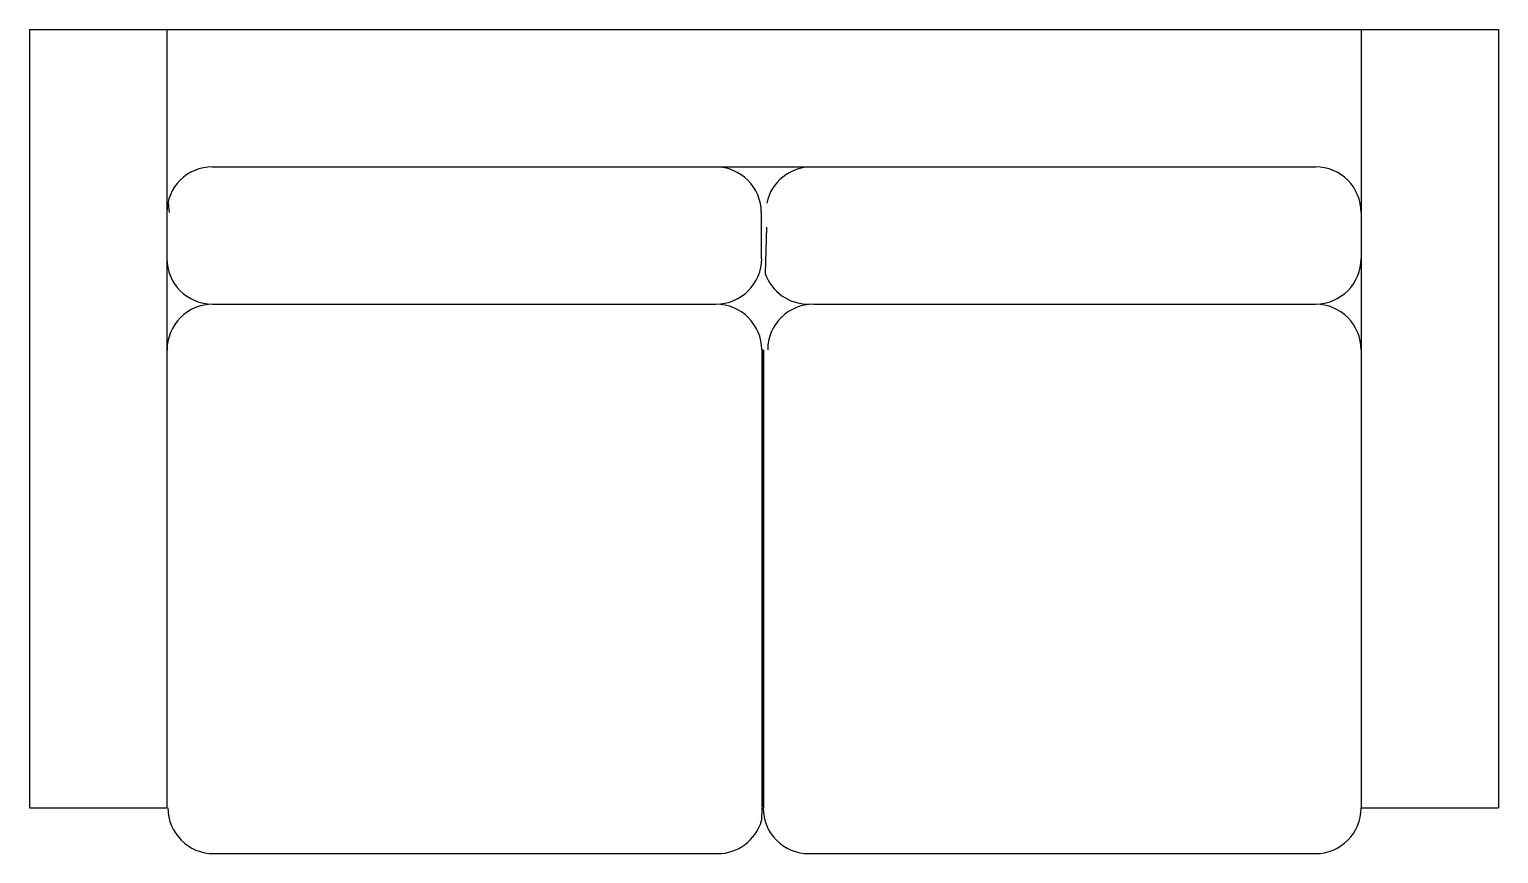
# Model space of a CAD drawing. Extents: x 75.52 to 77.12, y -9.66 to -8.76.
import ezdxf

# ---------------------------------------------------------------- set-up
doc = ezdxf.new("R2010")
doc.units = 0
doc.layers.get('0').update_dxf_attribs({"linetype": 'CONTINUOUS'})

msp = doc.modelspace()

# ---------------------------------------------------------------- linework, layer by layer
at = {"color": 0}
for p, q in [((75.5211, -8.7643), (75.5211, -9.6143)), ((75.5211, -8.7643), (77.1248, -8.7643)), ((75.6711, -8.7643), (75.6711, -9.6143)), ((76.9748, -8.7643), (76.9748, -9.6143)), ((77.1248, -8.7643), (77.1248, -9.6143)), ((75.7211, -8.9143), (76.9248, -8.9143)), ((75.7214, -8.9144), (76.2714, -8.9144)), ((76.3748, -8.9144), (76.9248, -8.9144)), ((75.6711, -8.9643), (75.6711, -9.0143)), ((75.6726, -8.954), (75.6737, -8.9644)), ((76.32, -8.9644), (76.32, -9.0143)), ((76.9748, -8.9643), (76.9748, -9.0143)), ((76.3257, -8.9802), (76.3242, -9.0307)), ((75.7211, -9.0643), (76.2705, -9.0643)), ((76.377, -9.0643), (76.9248, -9.0643)), ((76.3205, -9.1135), (76.3205, -9.6135)), ((76.322, -9.1143), (76.322, -9.6143)), ((76.3223, -9.1143), (76.3223, -9.6143)), ((75.5211, -9.6143), (75.6711, -9.6143)), ((76.3205, -9.6143), (76.3203, -9.6282)), ((76.9748, -9.6143), (77.1248, -9.6143)), ((75.7223, -9.6643), (76.2723, -9.6643)), ((75.7223, -9.6643), (76.2723, -9.6643)), ((76.372, -9.6643), (76.9248, -9.6643)), ((76.3748, -9.6643), (76.9248, -9.6643))]:
    msp.add_line(p, q, dxfattribs=at)
for centre, start, end in [((75.7211, -8.9643), 90, 180), ((76.27, -8.9644), 0, 90), ((76.3748, -8.9644), 90, 167.9467), ((76.9248, -8.9643), 0, 90), ((75.7211, -9.0143), 180, 270), ((76.2705, -9.0143), 270, 0), ((76.9248, -9.0143), 270, 360), ((76.3714, -9.0143), 199.1981, 270), ((75.7214, -9.1143), 90, 180.0886), ((76.2705, -9.1143), 0, 90), ((76.377, -9.1143), 90, 180), ((76.9248, -9.1143), 0, 90), ((75.7223, -9.6143), 180, 270), ((76.372, -9.6143), 180, 270), ((76.9248, -9.6143), 270, 0), ((76.2723, -9.6143), 270, 343.8665)]:
    msp.add_arc(centre, 0.05, start, end, dxfattribs=at)

doc.saveas('drawing.dxf')
